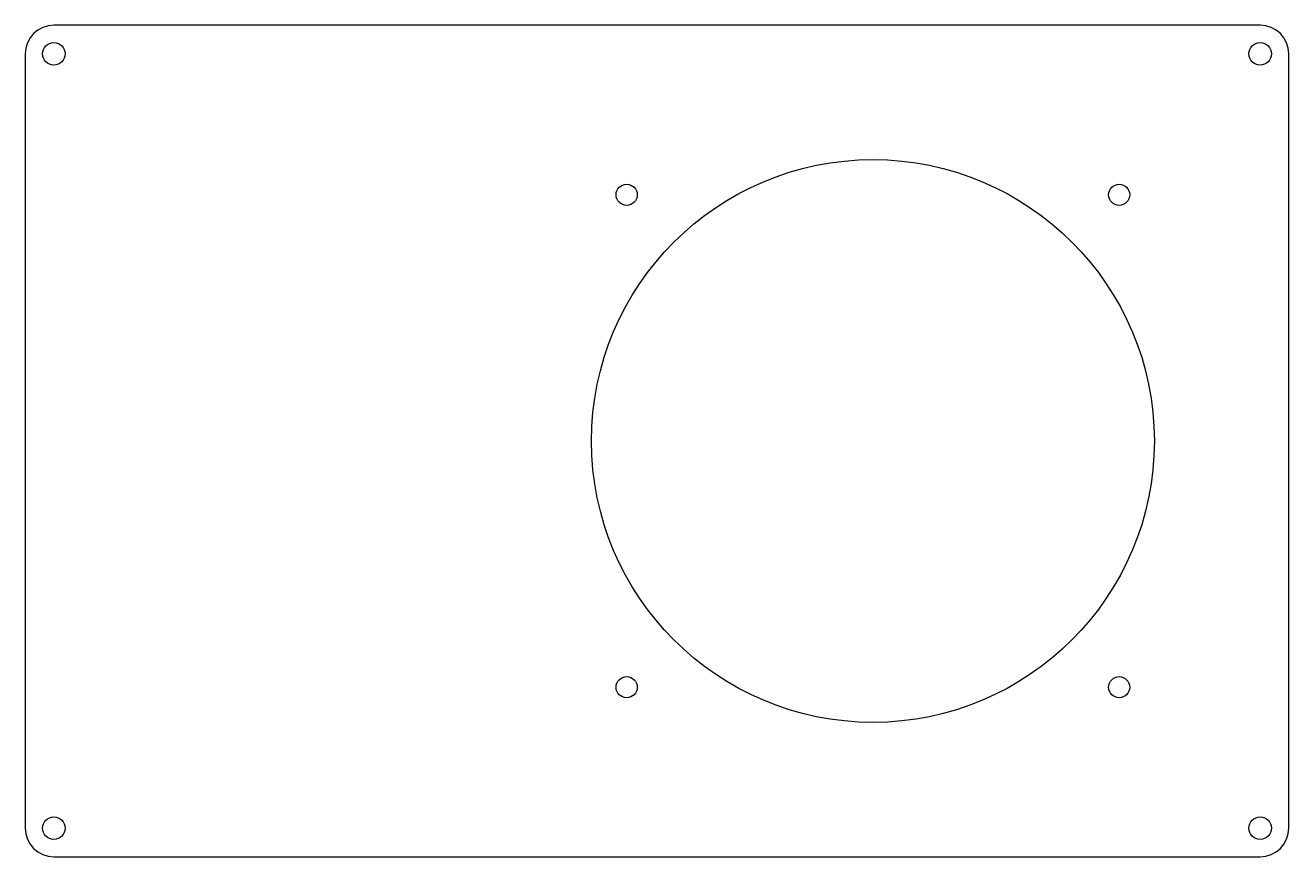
# Model space of a CAD drawing. Header units: millimetres. Extents: x 0 to 270, y 0 to 178.
import ezdxf

# ---------------------------------------------------------------- set-up
doc = ezdxf.new("R2010")
doc.units = ezdxf.units.MM
doc.layers.get('0').update_dxf_attribs({"linetype": 'CONTINUOUS'})

msp = doc.modelspace()

# ---------------------------------------------------------------- linework, layer by layer
for p, q in [((263.52, 177.55), (6.35, 177.55)), ((0.25, 171.45), (0.25, 6.35)), ((269.62, 6.35), (269.62, 171.45)), ((6.35, 0.25), (263.52, 0.25))]:
    msp.add_line(p, q)
for centre, radius in [((6.35, 171.45), 2.41), ((263.52, 171.45), 2.41), ((180.97, 88.9), 60), ((128.47, 141.4), 2.25), ((233.47, 141.4), 2.25), ((128.47, 36.4), 2.25), ((233.47, 36.4), 2.25), ((6.35, 6.35), 2.41), ((263.52, 6.35), 2.41)]:
    msp.add_circle(centre, radius)
for centre, start, end in [((6.35, 171.45), 90, 180), ((263.52, 171.45), 0, 90), ((6.35, 6.35), 180, 270), ((263.52, 6.35), -90, 0)]:
    msp.add_arc(centre, 6.1, start, end)

doc.saveas('drawing.dxf')
